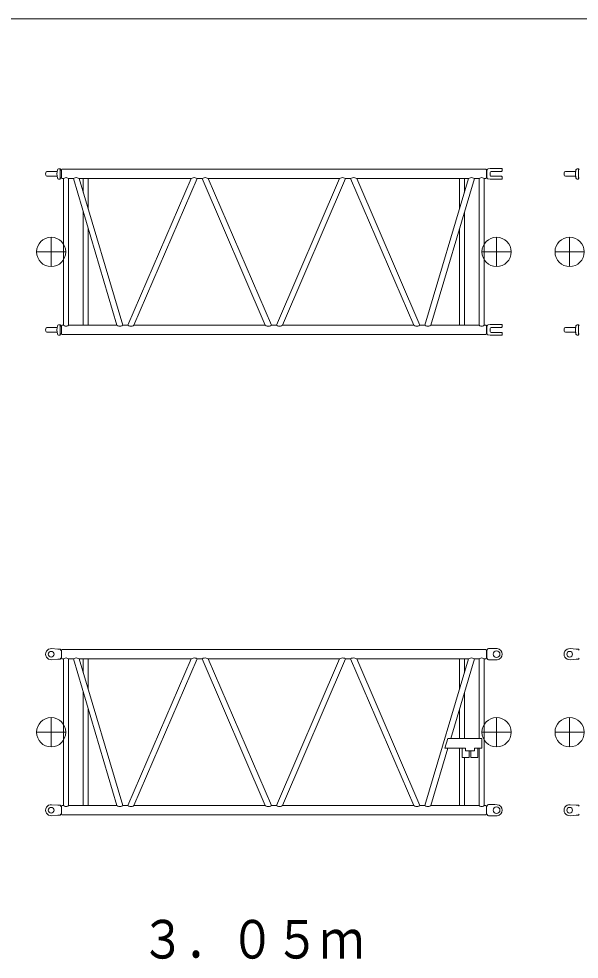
# Model space of a CAD drawing. Units: millimetres on the paper. Extents: x -420 to 420, y -297 to 297.
# Drawn here: x -38.1 to 25.8, y 176.8 to 284 of the extents above; entities that cross this region are included whole.
import ezdxf
from ezdxf.enums import TextEntityAlignment as Align

# ---------------------------------------------------------------- set-up
doc = ezdxf.new("R2010")
doc.units = ezdxf.units.MM
doc.layers.add('0-0_0', color=7, linetype='Continuous', lineweight=18)
doc.layers.add('0-1_1', color=7, linetype='Continuous', lineweight=18)
doc.styles.add('ＭＳ ゴシック', font='')
doc.styles.get('ＭＳ ゴシック').set_extended_font_data('MS Gothic')

msp = doc.modelspace()

# ---------------------------------------------------------------- linework, layer by layer
at = {"layer": '0-0_0', "color": 30}
for p, q in [((-33.548, 266.908), (-33.382, 266.908)), ((-33.309, 266.782), (-33.382, 266.908)), ((-33.382, 266.908), (-33.382, 265.742)), ((-33.189, 266.854), (15.191, 266.854)), ((15.191, 266.854), (15.234, 266.779)), ((15.667, 266.933), (15.428, 266.891)), ((17.034, 266.933), (15.667, 266.933)), ((17.034, 266.683), (17.034, 266.933)), ((25.585, 266.908), (25.751, 266.908)), ((25.824, 266.782), (25.751, 266.908)), ((-35.033, 266.325), (-35.015, 266.466)), ((-35.033, 266.325), (-35.015, 266.184)), ((-34.883, 266.583), (-33.78, 266.583)), ((-34.883, 266.067), (-33.78, 266.067)), ((-33.738, 266.325), (-33.681, 266.791)), ((-33.738, 266.325), (-33.681, 265.859)), ((-33.382, 265.742), (-33.309, 265.868)), ((-33.28, 266.765), (-33.233, 266.765)), ((-33.28, 265.885), (-33.233, 265.885)), ((-33.233, 265.871), (-33.189, 265.796)), ((-33.189, 265.796), (-32.983, 265.796)), ((-32.983, 249.074), (-32.983, 265.796)), ((-32.416, 265.796), (-31.864, 265.796)), ((-32.416, 249.074), (-32.416, 265.796)), ((-31.864, 265.796), (-26.897, 249.074)), ((-31.201, 265.796), (-18.445, 265.796)), ((-31.201, 265.796), (-26.235, 249.074)), ((-30.732, 264.217), (-30.732, 265.796)), ((-30.166, 262.31), (-30.166, 265.796)), ((-25.645, 249.074), (-18.445, 265.796)), ((-24.953, 249.074), (-17.753, 265.796)), ((-17.753, 265.796), (-17.178, 265.796)), ((-17.178, 265.796), (-9.978, 249.074)), ((-16.487, 265.796), (-9.287, 249.074)), ((-16.487, 265.796), (-1.511, 265.796)), ((-8.711, 249.074), (-1.511, 265.796)), ((-8.02, 249.074), (-0.82, 265.796)), ((-0.82, 265.796), (-0.245, 265.796)), ((-0.245, 265.796), (6.955, 249.074)), ((0.447, 265.796), (13.203, 265.796)), ((0.447, 265.796), (7.647, 249.074)), ((8.236, 249.074), (13.203, 265.796)), ((8.899, 249.074), (13.865, 265.796)), ((12.167, 262.31), (12.167, 265.796)), ((12.734, 264.218), (12.734, 265.796)), ((13.865, 265.796), (14.417, 265.796)), ((14.417, 249.074), (14.417, 265.796)), ((14.984, 265.796), (15.191, 265.796)), ((14.984, 249.074), (14.984, 265.796)), ((15.191, 265.796), (15.234, 265.871)), ((15.234, 265.871), (15.234, 266.779)), ((15.281, 266.765), (15.234, 266.765)), ((15.281, 265.885), (15.234, 265.885)), ((15.301, 265.885), (15.301, 266.765)), ((15.336, 266.827), (15.31, 266.782)), ((15.336, 265.823), (15.31, 265.868)), ((15.667, 266.15), (15.667, 266.5)), ((16.951, 266.6), (15.767, 266.6)), ((16.951, 266.05), (15.767, 266.05)), ((17.034, 265.717), (17.034, 265.967)), ((24.101, 266.325), (24.118, 266.466)), ((24.101, 266.325), (24.118, 266.184)), ((24.25, 266.583), (25.354, 266.583)), ((24.25, 266.067), (25.354, 266.067)), ((25.396, 266.325), (25.453, 266.791)), ((25.396, 266.325), (25.453, 265.859)), ((-33.548, 265.742), (-33.382, 265.742)), ((15.667, 265.717), (15.428, 265.759)), ((17.034, 265.717), (15.667, 265.717)), ((25.585, 265.742), (25.751, 265.742)), ((-30.732, 249.074), (-30.732, 261.987)), ((12.734, 249.074), (12.734, 261.987)), ((-30.166, 249.074), (-30.166, 260.079)), ((12.167, 249.074), (12.167, 260.079)), ((-35.033, 248.545), (-35.015, 248.686)), ((-34.883, 248.803), (-33.78, 248.803)), ((-33.738, 248.545), (-33.681, 249.011)), ((-33.548, 249.128), (-33.382, 249.128)), ((-33.309, 249.002), (-33.382, 249.128)), ((-33.28, 248.985), (-33.233, 248.985)), ((-33.233, 248.999), (-33.189, 249.074)), ((-33.233, 248.999), (-33.233, 248.091)), ((-33.189, 249.074), (-32.983, 249.074)), ((-32.416, 249.074), (-26.897, 249.074)), ((-26.235, 249.074), (-25.645, 249.074)), ((-24.953, 249.074), (-9.978, 249.074)), ((-9.287, 249.074), (-8.711, 249.074)), ((-8.02, 249.074), (6.955, 249.074)), ((7.647, 249.074), (8.236, 249.074)), ((8.899, 249.074), (14.417, 249.074)), ((14.984, 249.074), (15.191, 249.074)), ((15.191, 249.074), (15.234, 248.999)), ((15.234, 248.999), (15.234, 248.091)), ((15.281, 248.985), (15.234, 248.985)), ((15.301, 248.105), (15.301, 248.985)), ((15.336, 249.047), (15.31, 249.002)), ((15.667, 249.153), (15.428, 249.111)), ((17.034, 249.153), (15.667, 249.153)), ((15.667, 248.37), (15.667, 248.72)), ((16.951, 248.82), (15.767, 248.82)), ((17.034, 248.903), (17.034, 249.153)), ((24.101, 248.545), (24.118, 248.686)), ((24.25, 248.803), (25.354, 248.803)), ((25.396, 248.545), (25.453, 249.011)), ((25.585, 249.128), (25.751, 249.128)), ((25.751, 249.128), (25.751, 247.962)), ((25.824, 249.002), (25.751, 249.128)), ((-35.033, 248.545), (-35.015, 248.404)), ((-34.883, 248.287), (-33.78, 248.287)), ((-33.738, 248.545), (-33.681, 248.079)), ((-33.548, 247.962), (-33.382, 247.962)), ((-33.28, 248.105), (-33.233, 248.105)), ((-33.233, 248.091), (-33.189, 248.016)), ((-33.189, 248.016), (15.191, 248.016)), ((15.191, 248.016), (15.234, 248.091)), ((15.281, 248.105), (15.234, 248.105)), ((15.336, 248.043), (15.31, 248.088)), ((15.667, 247.937), (15.428, 247.979)), ((17.034, 247.937), (15.667, 247.937)), ((16.951, 248.27), (15.767, 248.27)), ((17.034, 247.937), (17.034, 248.187)), ((24.101, 248.545), (24.118, 248.404)), ((24.25, 248.287), (25.354, 248.287)), ((25.396, 248.545), (25.453, 248.079)), ((25.585, 247.962), (25.751, 247.962)), ((25.751, 247.962), (25.824, 248.088)), ((-34.356, 212.223), (-33.649, 212.175)), ((16.217, 212.243), (15.485, 212.224)), ((16.456, 212.222), (16.217, 212.243)), ((24.777, 212.223), (25.484, 212.175)), ((-33.649, 212.175), (-33.382, 212.175)), ((-33.382, 212.175), (-33.309, 212.048)), ((-33.382, 211.008), (-33.309, 211.135)), ((-33.28, 212.031), (-33.233, 212.031)), ((-33.28, 211.151), (-33.233, 211.151)), ((-33.233, 212.046), (-33.189, 212.121)), ((-33.233, 211.137), (-33.233, 212.046)), ((-33.233, 211.137), (-33.189, 211.062)), ((15.191, 212.121), (-33.189, 212.121)), ((15.191, 212.121), (15.234, 212.046)), ((15.191, 211.062), (15.234, 211.137)), ((15.234, 212.046), (15.234, 211.137)), ((15.281, 212.031), (15.234, 212.031)), ((15.281, 211.151), (15.234, 211.151)), ((15.301, 211.151), (15.301, 212.031)), ((15.31, 212.048), (15.373, 212.157)), ((15.373, 211.025), (15.31, 211.135)), ((25.484, 212.175), (25.751, 212.175)), ((25.751, 212.175), (25.824, 212.048)), ((25.751, 211.008), (25.824, 211.135)), ((-34.356, 210.96), (-33.649, 211.008)), ((-33.649, 211.008), (-33.382, 211.008)), ((-32.983, 211.062), (-33.189, 211.062)), ((-32.983, 211.062), (-32.983, 194.34)), ((-31.864, 211.062), (-32.416, 211.062)), ((-32.416, 211.062), (-32.416, 194.34)), ((-31.864, 211.062), (-26.897, 194.34)), ((-18.445, 211.062), (-31.201, 211.062)), ((-31.201, 211.062), (-26.235, 194.34)), ((-30.732, 211.062), (-30.732, 209.484)), ((-30.166, 211.062), (-30.166, 207.576)), ((-25.645, 194.34), (-18.445, 211.062)), ((-24.954, 194.34), (-17.754, 211.062)), ((-17.178, 211.062), (-17.754, 211.062)), ((-17.178, 211.062), (-9.978, 194.34)), ((-1.512, 211.062), (-16.487, 211.062)), ((-16.487, 211.062), (-9.287, 194.34)), ((-8.711, 194.34), (-1.512, 211.062)), ((-8.02, 194.34), (-0.82, 211.062)), ((-0.245, 211.062), (-0.82, 211.062)), ((-0.245, 211.062), (6.955, 194.34)), ((13.203, 211.062), (0.446, 211.062)), ((0.446, 211.062), (7.647, 194.34)), ((8.236, 194.34), (13.203, 211.062)), ((11.167, 201.978), (13.865, 211.062)), ((12.168, 211.062), (12.168, 207.576)), ((12.734, 211.062), (12.734, 209.484)), ((14.417, 211.062), (13.865, 211.062)), ((14.417, 211.062), (14.417, 201.978)), ((15.191, 211.062), (14.984, 211.062)), ((14.984, 211.062), (14.984, 194.34)), ((16.217, 210.94), (15.485, 210.959)), ((16.456, 210.96), (16.217, 210.94)), ((24.777, 210.96), (25.484, 211.008)), ((25.484, 211.008), (25.751, 211.008)), ((-30.732, 207.254), (-30.732, 194.34)), ((12.734, 207.254), (12.734, 201.978)), ((-30.166, 205.346), (-30.166, 194.34)), ((12.168, 205.346), (12.168, 201.978)), ((10.514, 200.895), (10.836, 201.978)), ((10.837, 201.978), (14.701, 201.978)), ((14.701, 201.978), (14.701, 200.895)), ((8.899, 194.34), (10.846, 200.895)), ((10.516, 200.895), (12.767, 200.895)), ((12.168, 200.895), (12.168, 194.34)), ((12.462, 200.895), (12.462, 199.811)), ((12.867, 200.795), (12.867, 200.595)), ((13.867, 200.595), (12.867, 200.595)), ((13.272, 200.595), (13.272, 199.811)), ((13.462, 200.595), (13.462, 199.811)), ((13.867, 200.795), (13.867, 200.595)), ((13.967, 200.895), (14.701, 200.895)), ((14.272, 200.895), (14.272, 199.811)), ((14.417, 200.895), (14.417, 194.34)), ((13.272, 199.811), (12.462, 199.811)), ((12.734, 199.811), (12.734, 194.34)), ((14.272, 199.811), (13.462, 199.811)), ((-34.356, 194.443), (-33.649, 194.395)), ((-33.649, 194.395), (-33.382, 194.395)), ((-33.382, 194.395), (-33.309, 194.268)), ((-33.28, 194.251), (-33.233, 194.251)), ((-33.233, 194.265), (-33.189, 194.34)), ((-33.233, 194.265), (-33.233, 193.357)), ((-32.983, 194.34), (-33.189, 194.34)), ((-26.897, 194.34), (-32.416, 194.34)), ((-25.645, 194.34), (-26.235, 194.34)), ((-9.978, 194.34), (-24.954, 194.34)), ((-8.711, 194.34), (-9.287, 194.34)), ((6.955, 194.34), (-8.02, 194.34)), ((8.236, 194.34), (7.647, 194.34)), ((14.417, 194.34), (8.899, 194.34)), ((15.191, 194.34), (14.984, 194.34)), ((15.191, 194.34), (15.234, 194.265)), ((15.234, 194.265), (15.234, 193.357)), ((15.281, 194.251), (15.234, 194.251)), ((15.31, 194.268), (15.373, 194.377)), ((16.217, 194.463), (15.485, 194.444)), ((16.456, 194.442), (16.217, 194.463)), ((24.777, 194.443), (25.484, 194.395)), ((25.484, 194.395), (25.751, 194.395)), ((25.751, 194.395), (25.824, 194.268)), ((-34.356, 193.179), (-33.649, 193.228)), ((-33.649, 193.228), (-33.382, 193.228)), ((-33.382, 193.228), (-33.309, 193.355)), ((-33.28, 193.371), (-33.233, 193.371)), ((-33.233, 193.357), (-33.189, 193.282)), ((15.191, 193.282), (-33.189, 193.282)), ((15.191, 193.282), (15.234, 193.357)), ((15.281, 193.371), (15.234, 193.371)), ((15.373, 193.245), (15.31, 193.355)), ((16.217, 193.16), (15.485, 193.179)), ((16.456, 193.18), (16.217, 193.16)), ((24.777, 193.179), (25.484, 193.228)), ((25.484, 193.228), (25.751, 193.228)), ((25.751, 193.228), (25.824, 193.355))]:
    msp.add_line(p, q, dxfattribs=at)
at = {"layer": '0-0_0'}
for p, q in [((-34.399, 259.102), (-34.399, 255.768)), ((16.401, 259.102), (16.401, 255.768)), ((24.734, 259.102), (24.734, 255.768)), ((-36.066, 257.435), (-32.733, 257.435)), ((14.734, 257.435), (18.067, 257.435)), ((23.067, 257.435), (26.401, 257.435)), ((-34.399, 204.368), (-34.399, 201.035)), ((16.401, 204.368), (16.401, 201.035)), ((24.734, 204.368), (24.734, 201.035)), ((-36.066, 202.701), (-32.733, 202.701)), ((14.734, 202.701), (18.067, 202.701)), ((23.067, 202.701), (26.401, 202.701))]:
    msp.add_line(p, q, dxfattribs=at)
at = {"layer": '0-0_0', "color": 30}
for points in [[(-33.233, 265.871), (-33.233, 266.779), (-33.189, 266.854)], [(25.751, 266.908), (25.751, 265.742), (25.824, 265.868)], [(-33.382, 249.128), (-33.382, 247.962), (-33.309, 248.088)]]:
    msp.add_lwpolyline(points, dxfattribs=at)
at = {"layer": '0-0_0'}
for centre, radius in [((-34.399, 257.435), 1.667), ((16.401, 257.435), 1.667), ((24.734, 257.435), 1.667), ((16.401, 211.591), 0.383), ((-34.399, 202.701), 1.667), ((16.401, 202.701), 1.667), ((24.734, 202.701), 1.667), ((16.401, 193.811), 0.383)]:
    msp.add_circle(centre, radius, dxfattribs=at)
at = {"layer": '0-0_0', "color": 30}
for centre in [(-34.399, 211.591), (24.734, 211.591), (-34.399, 193.811), (24.734, 193.811)]:
    msp.add_circle(centre, 0.326, dxfattribs=at)
for centre, radius, start, end in [((-33.548, 266.775), 0.133, 90.00069, 173.00006), ((15.452, 266.76), 0.133, 100, 150), ((25.585, 266.775), 0.133, 90.00069, 173.00006), ((-34.883, 266.45), 0.133, 89.9984, 172.99979), ((-34.883, 266.2), 0.133, 186.99989, 269.99887), ((-33.78, 266.667), 0.0833, 270.00144, 353.00017), ((-33.78, 265.983), 0.0833, 6.99969, 89.99741), ((-33.548, 265.875), 0.133, 187.00005, 270.00007), ((-33.28, 266.798), 0.0333, 210, 270), ((-33.28, 265.852), 0.0333, 90, 150), ((-32.647, 265.354), 0.555, 106.12245, 127.28679), ((-32.699, 265.534), 0.367, 74.00827, 105.99309), ((-32.752, 265.354), 0.555, 52.71314, 73.87862), ((-31.494, 265.242), 0.666, 103.52249, 123.74673), ((-31.537, 265.398), 0.504, 76.17313, 102.88642), ((-31.583, 265.199), 0.709, 57.38753, 76.39538), ((-18.048, 265.149), 0.759, 103.0535, 121.51067), ((-18.093, 265.353), 0.55, 77.86916, 103.33281), ((-18.133, 265.21), 0.699, 57.03062, 77.07027), ((-16.798, 265.21), 0.699, 102.93019, 122.96938), ((-16.839, 265.353), 0.55, 76.66735, 102.13137), ((-16.883, 265.149), 0.759, 58.48928, 76.94664), ((-1.115, 265.149), 0.759, 103.05355, 121.51076), ((-1.159, 265.353), 0.55, 77.8691, 103.33285), ((-1.2, 265.21), 0.699, 57.03055, 77.07022), ((0.135, 265.21), 0.699, 102.93017, 122.96936), ((0.095, 265.353), 0.55, 76.66736, 102.13135), ((0.05, 265.149), 0.759, 58.48931, 76.94666), ((13.585, 265.199), 0.709, 103.60497, 122.61263), ((13.539, 265.398), 0.504, 77.11404, 103.82724), ((13.495, 265.242), 0.666, 56.25314, 76.4779), ((14.754, 265.354), 0.555, 106.12292, 127.2871), ((14.701, 265.534), 0.367, 74.00806, 105.99356), ((14.648, 265.354), 0.555, 52.71296, 73.87845), ((15.281, 266.798), 0.0333, 270, 330), ((15.281, 265.852), 0.0333, 30, 90), ((15.452, 265.89), 0.133, 210, 260), ((15.767, 266.5), 0.1, 90.00002, 180), ((15.767, 266.15), 0.1, 180, 269.99998), ((16.951, 266.683), 0.0833, 269.99998, 359.99996), ((16.951, 265.967), 0.0833, 359.99996, 90), ((24.25, 266.45), 0.133, 89.9984, 172.99979), ((24.25, 266.2), 0.133, 186.99989, 269.99887), ((25.354, 266.667), 0.0833, 270.00144, 353.00017), ((25.354, 265.983), 0.0833, 6.99969, 89.99741), ((25.585, 265.875), 0.133, 187.00005, 270.00007), ((-34.883, 248.67), 0.133, 89.9984, 172.99979), ((-33.78, 248.887), 0.0833, 270.00144, 353.00017), ((-33.548, 248.995), 0.133, 90.00069, 173.00006), ((-33.28, 249.018), 0.0333, 210, 270), ((-32.647, 249.516), 0.555, 232.71314, 253.87862), ((-32.699, 249.336), 0.367, 254.00827, 285.99309), ((-32.752, 249.516), 0.555, 286.12245, 307.28679), ((-26.515, 249.671), 0.709, 237.38753, 256.39538), ((-26.561, 249.472), 0.504, 256.17313, 282.88642), ((-26.604, 249.628), 0.666, 283.52249, 303.74673), ((-25.265, 249.66), 0.699, 237.03062, 257.07027), ((-25.305, 249.517), 0.55, 257.86916, 283.33281), ((-25.35, 249.721), 0.759, 283.0535, 301.51067), ((-9.582, 249.721), 0.759, 238.48928, 256.94664), ((-9.626, 249.517), 0.55, 256.66735, 282.13137), ((-9.667, 249.66), 0.699, 282.93019, 302.96938), ((-8.331, 249.66), 0.699, 237.03055, 257.07022), ((-8.372, 249.517), 0.55, 257.8691, 283.33285), ((-8.416, 249.721), 0.759, 283.05355, 301.51076), ((7.352, 249.721), 0.759, 238.48931, 256.94666), ((7.307, 249.517), 0.55, 256.66736, 282.13135), ((7.267, 249.66), 0.699, 282.93017, 302.96936), ((8.606, 249.628), 0.666, 236.25314, 256.4779), ((8.563, 249.472), 0.504, 257.11404, 283.82724), ((8.517, 249.671), 0.709, 283.60497, 302.61263), ((14.754, 249.516), 0.555, 232.71282, 253.87846), ((14.701, 249.336), 0.367, 254.00816, 285.99295), ((14.648, 249.516), 0.555, 286.12232, 307.287), ((15.281, 249.018), 0.0333, 270, 330), ((15.452, 248.98), 0.133, 100, 150), ((15.767, 248.72), 0.1, 90.00002, 180), ((16.951, 248.903), 0.0833, 269.99998, 359.99996), ((24.25, 248.67), 0.133, 89.9984, 172.99979), ((25.354, 248.887), 0.0833, 270.00144, 353.00017), ((25.585, 248.995), 0.133, 90.00069, 173.00006), ((-34.883, 248.42), 0.133, 186.99989, 269.99887), ((-33.78, 248.203), 0.0833, 6.99969, 89.99741), ((-33.548, 248.095), 0.133, 187.00005, 270.00007), ((-33.28, 248.072), 0.0333, 90, 150), ((15.281, 248.072), 0.0333, 30, 90), ((15.452, 248.11), 0.133, 210, 260), ((15.767, 248.37), 0.1, 180, 269.99998), ((16.951, 248.187), 0.0833, 359.99996, 90), ((24.25, 248.42), 0.133, 186.99989, 269.99887), ((25.354, 248.203), 0.0833, 6.99969, 89.99741), ((25.585, 248.095), 0.133, 187.00005, 270.00007), ((-34.399, 211.591), 0.633, 86.07253, 273.92743), ((15.489, 212.091), 0.133, 91.5, 150), ((16.401, 211.591), 0.633, 275.00001, 84.99997), ((24.734, 211.591), 0.633, 86.07257, 273.92747), ((-33.28, 212.065), 0.0333, 210, 270), ((-33.28, 211.118), 0.0333, 90, 150), ((-32.647, 210.621), 0.555, 106.12171, 127.28722), ((-32.699, 210.801), 0.367, 74.00597, 105.99216), ((-32.752, 210.621), 0.555, 52.7126, 73.87661), ((-31.494, 210.508), 0.666, 103.52254, 123.74678), ((-31.537, 210.664), 0.504, 76.1731, 102.88648), ((-31.583, 210.465), 0.709, 57.38745, 76.39534), ((-18.048, 210.416), 0.758, 103.05356, 121.51078), ((-18.093, 210.619), 0.55, 77.86909, 103.33287), ((-18.134, 210.476), 0.699, 57.03053, 77.07021), ((-16.798, 210.476), 0.699, 102.9302, 122.9694), ((-16.839, 210.619), 0.55, 76.66734, 102.13138), ((-16.883, 210.416), 0.759, 58.48926, 76.94663), ((-1.115, 210.416), 0.758, 103.0534, 121.5108), ((-1.16, 210.619), 0.55, 77.86858, 103.33269), ((-1.2, 210.476), 0.699, 57.03056, 77.06977), ((0.135, 210.476), 0.699, 102.92974, 122.9694), ((0.095, 210.619), 0.55, 76.66718, 102.13085), ((0.05, 210.416), 0.759, 58.48931, 76.94649), ((13.585, 210.465), 0.709, 103.60466, 122.61255), ((13.539, 210.664), 0.504, 77.11352, 103.8269), ((13.495, 210.508), 0.666, 56.25322, 76.47746), ((14.754, 210.621), 0.555, 106.12155, 127.28704), ((14.701, 210.801), 0.367, 74.00644, 105.99194), ((14.648, 210.621), 0.555, 52.7129, 73.87708), ((15.281, 212.065), 0.0333, 270, 330), ((15.281, 211.118), 0.0333, 30, 90), ((15.489, 211.092), 0.133, 210, 268.5), ((12.767, 200.795), 0.1, 0, 90), ((13.967, 200.795), 0.1, 90, 180), ((-34.399, 193.811), 0.633, 86.07257, 273.92747), ((-33.28, 194.285), 0.0333, 210, 270), ((-32.647, 194.782), 0.555, 232.71347, 253.87826), ((-32.699, 194.602), 0.367, 254.00763, 285.99151), ((-32.752, 194.782), 0.555, 286.12126, 307.28683), ((-26.515, 194.937), 0.709, 237.38807, 256.39544), ((-26.561, 194.738), 0.504, 256.17319, 282.88558), ((-26.605, 194.894), 0.666, 283.52168, 303.74611), ((-25.265, 194.927), 0.699, 237.03127, 257.07013), ((-25.305, 194.783), 0.55, 257.86887, 283.3323), ((-25.35, 194.987), 0.759, 283.05304, 301.51019), ((-9.582, 194.987), 0.759, 238.48987, 256.94683), ((-9.626, 194.783), 0.55, 256.66755, 282.13059), ((-9.667, 194.927), 0.699, 282.92941, 302.96872), ((-8.331, 194.927), 0.699, 237.03127, 257.07012), ((-8.372, 194.783), 0.55, 257.86887, 283.33231), ((-8.417, 194.987), 0.759, 283.05304, 301.5102), ((7.352, 194.987), 0.759, 238.48991, 256.94685), ((7.307, 194.783), 0.55, 256.66757, 282.13056), ((7.266, 194.927), 0.699, 282.92939, 302.96868), ((8.606, 194.894), 0.666, 236.25392, 256.47783), ((8.563, 194.738), 0.504, 257.11385, 283.8265), ((8.517, 194.937), 0.709, 283.60428, 302.61194), ((14.754, 194.782), 0.555, 232.71368, 253.87813), ((14.701, 194.602), 0.367, 254.00749, 285.9914), ((14.648, 194.782), 0.555, 286.1211, 307.2865), ((15.281, 194.285), 0.0333, 270, 330), ((15.489, 194.311), 0.133, 91.5, 150), ((16.401, 193.811), 0.633, 275.00001, 84.99997), ((24.734, 193.811), 0.633, 86.07257, 273.92747), ((-33.28, 193.338), 0.0333, 90, 150), ((15.281, 193.338), 0.0333, 30, 90), ((15.489, 193.312), 0.133, 210, 268.5)]:
    msp.add_arc(centre, radius, start, end, dxfattribs=at)
at = {"layer": '0-1_1'}
msp.add_line((-411.5, 284), (411.5, 284), dxfattribs=at)

# ---------------------------------------------------------------- texts
at = {"layer": '0-0_0', "style": 'ＭＳ ゴシック', "width": 0.85}
msp.add_text('３．０５ｍ', height=4.399, dxfattribs=at).set_placement((-24.204, 175.586), align=Align.BOTTOM_LEFT)

doc.saveas('drawing.dxf')
